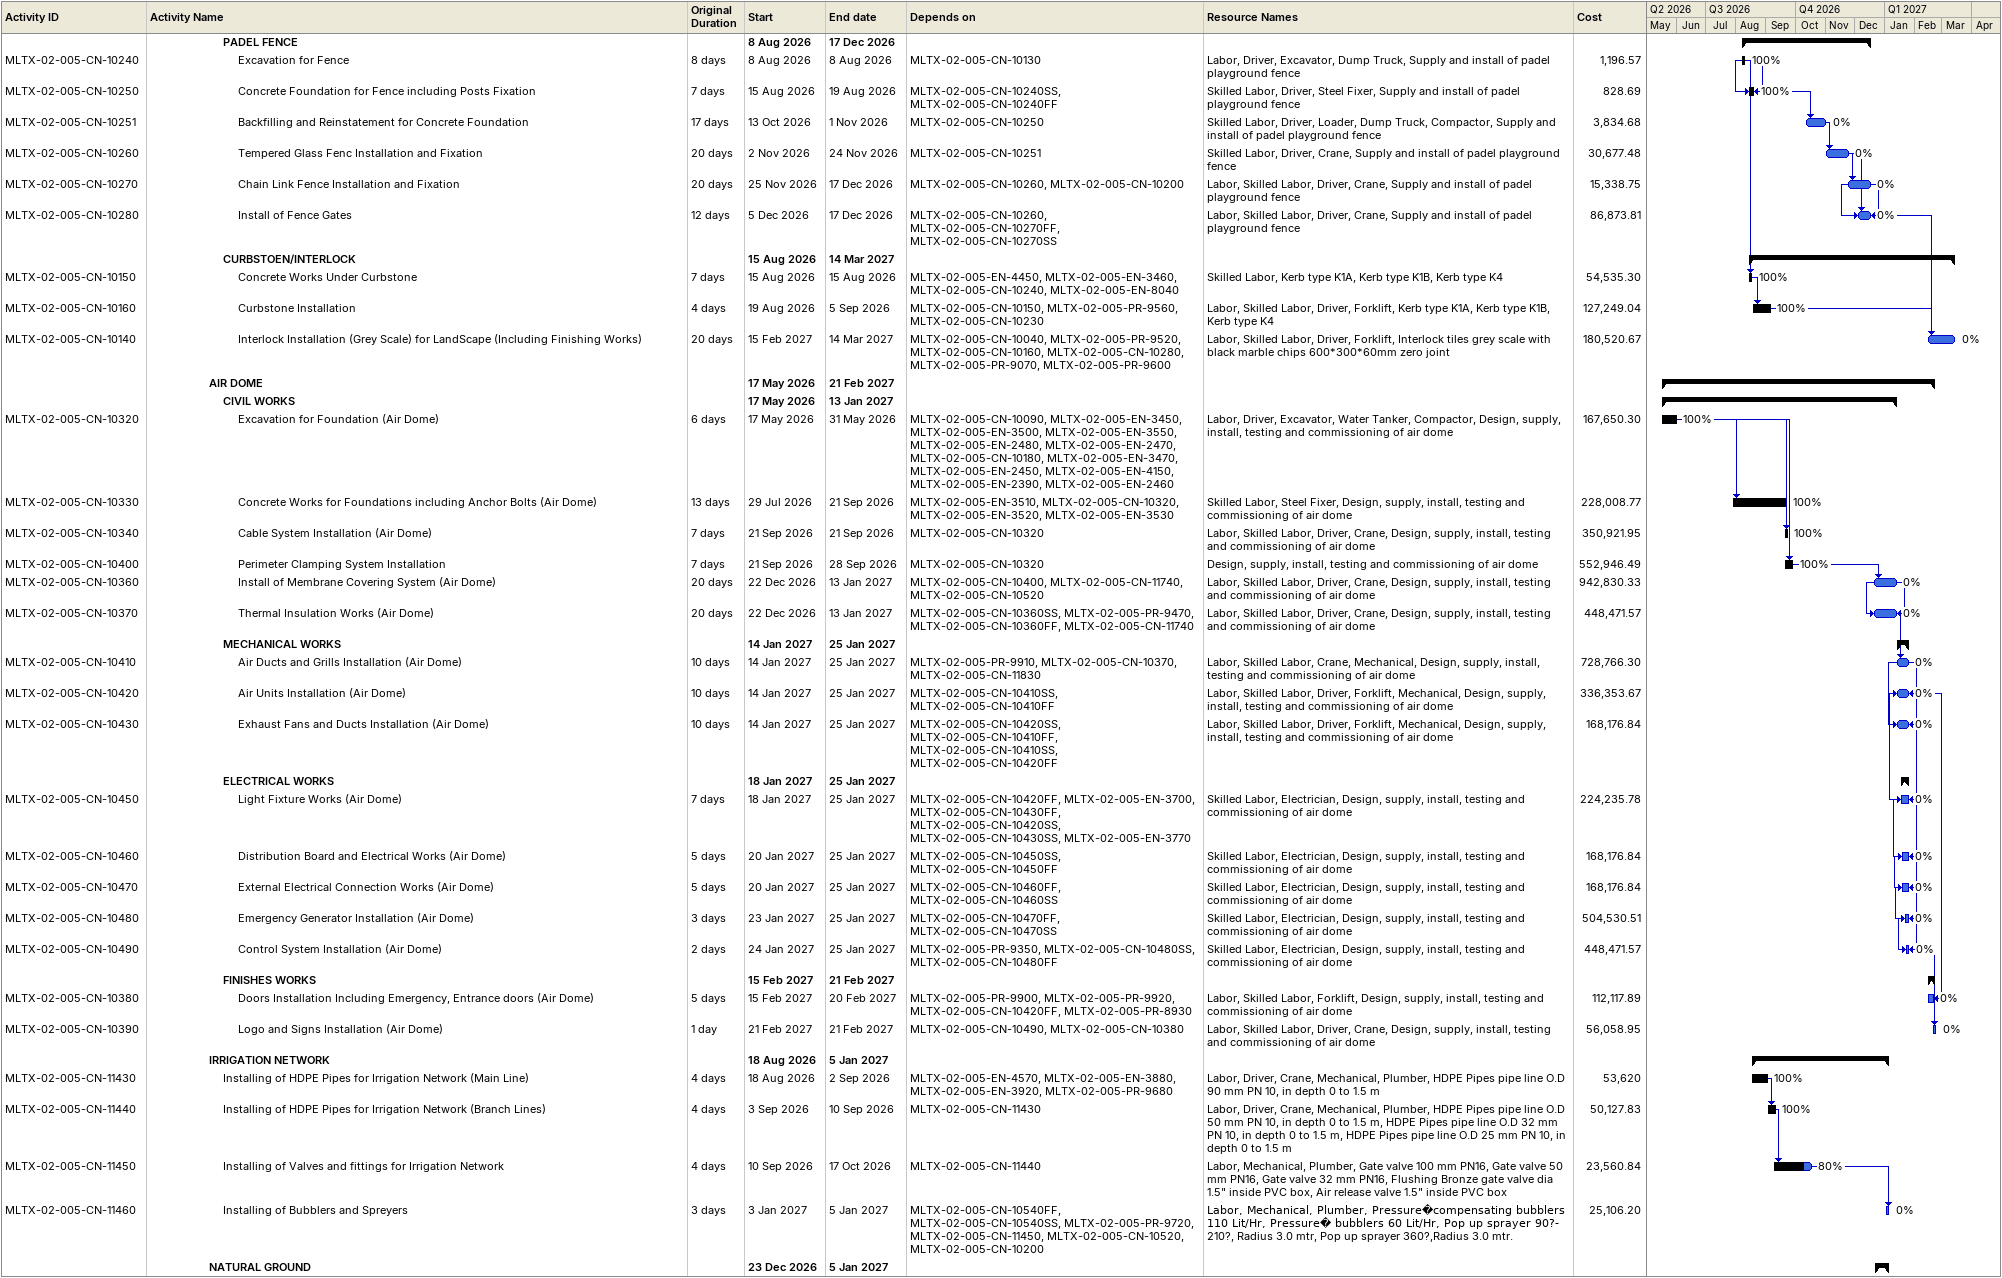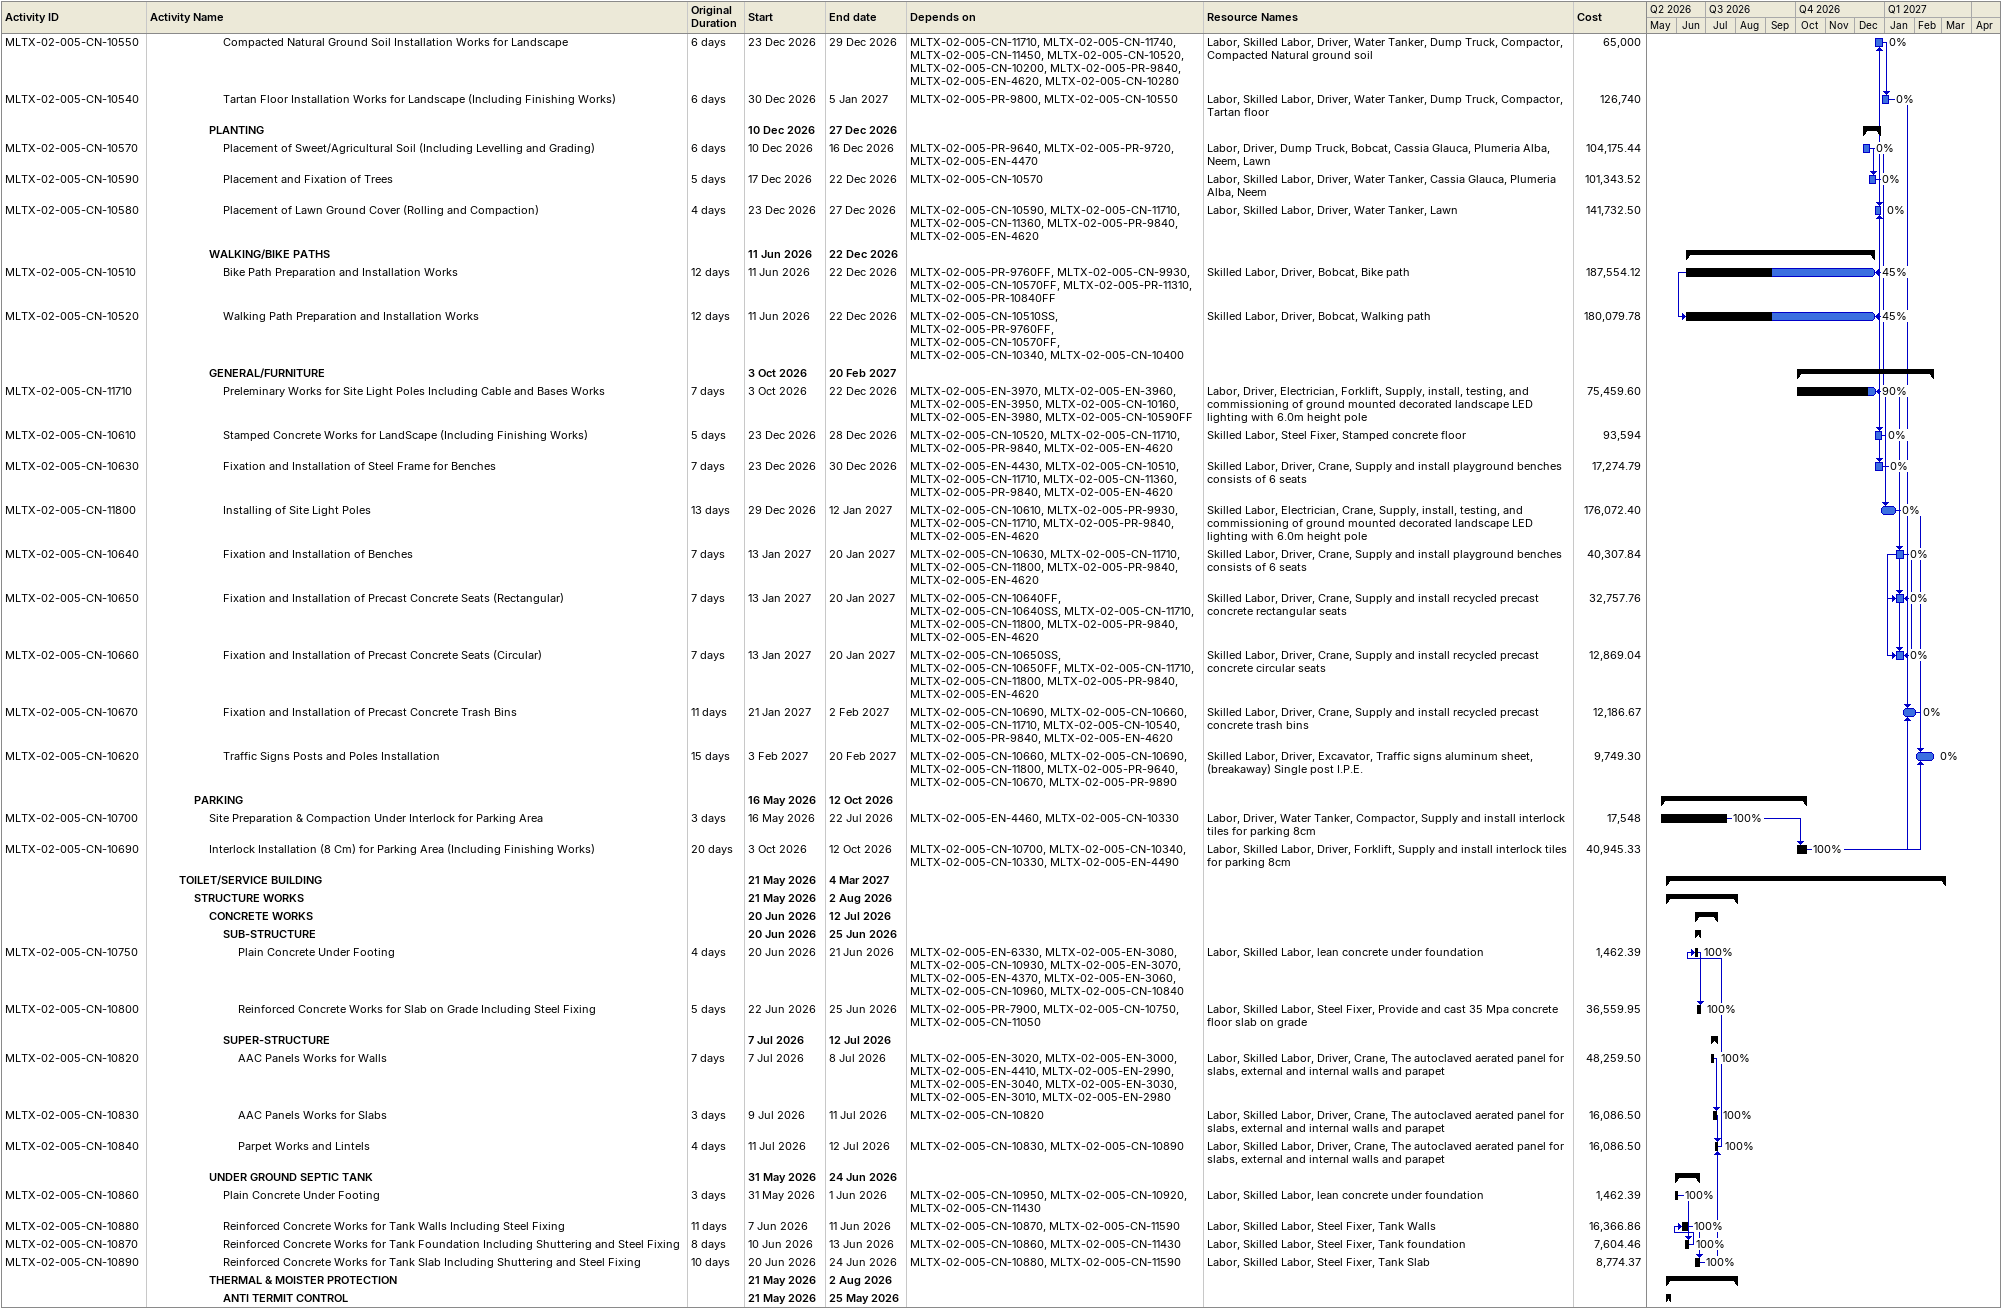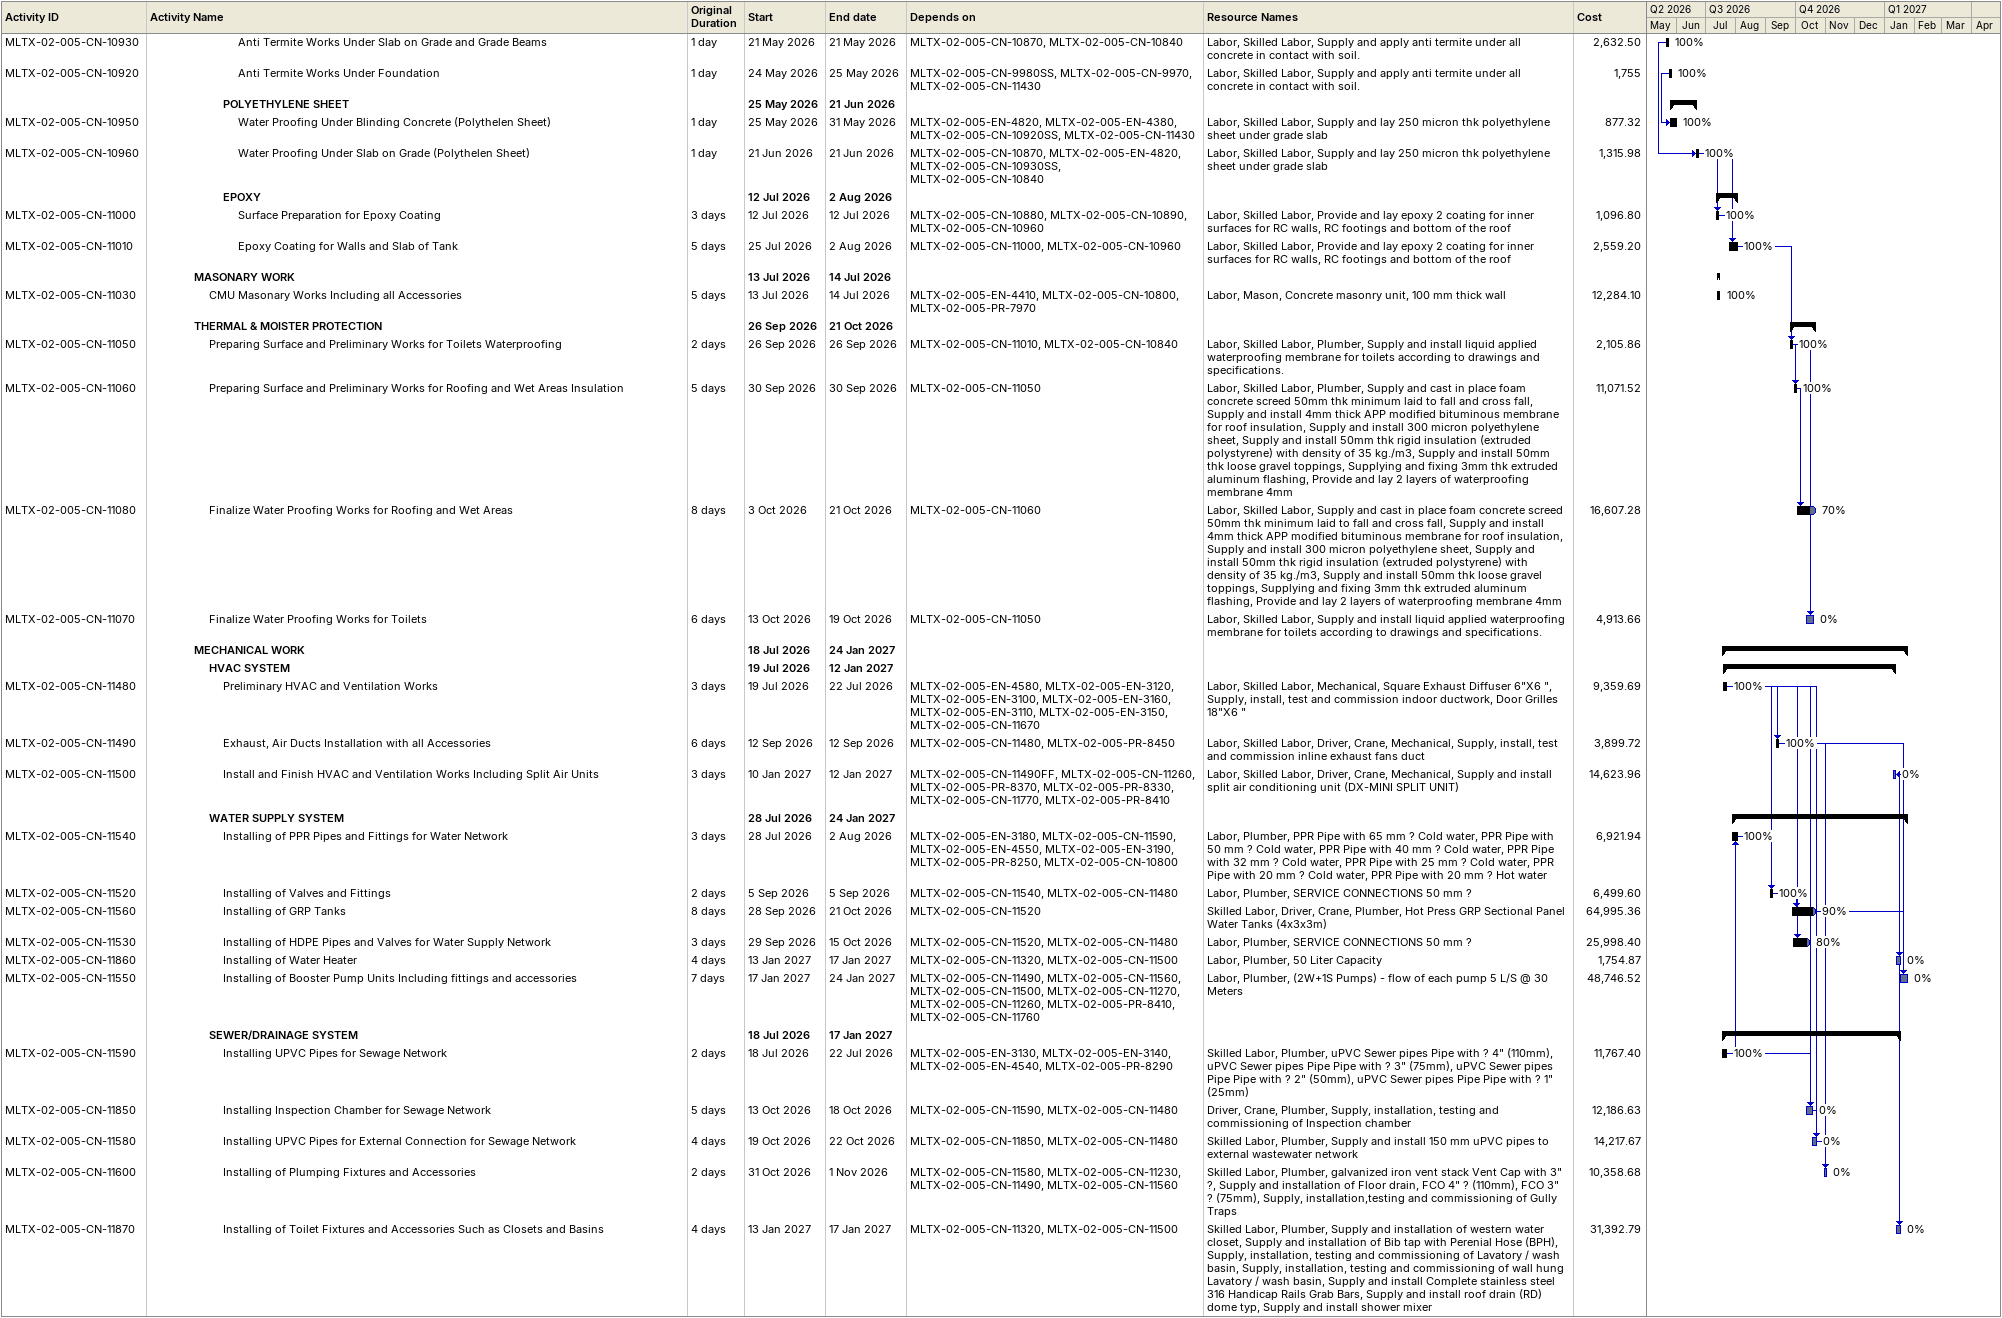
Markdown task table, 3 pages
| ID | Level | Task | Original duration | Start | Finish | Predecessors | Resources | % complete | Cost |
|---|---|---|---|---|---|---|---|---|---|
|  | 6 | **PADEL FENCE** |  | 2026-08-08 | 2026-12-17 |  |  |  |  |
| MLTX-02-005-CN-10240 | 7 | Excavation for Fence | 8d | 2026-08-08 | 2026-08-08 | MLTX-02-005-CN-10130 | Labor, Driver, Excavator, Dump Truck, Supply and install of padel playground fence | 100 | 1196.57 |
| MLTX-02-005-CN-10250 | 7 | Concrete Foundation for Fence including Posts Fixation | 7d | 2026-08-15 | 2026-08-19 | MLTX-02-005-CN-10240SS, MLTX-02-005-CN-10240FF | Skilled Labor, Driver, Steel Fixer, Supply and install of padel playground fence | 100 | 828.69 |
| MLTX-02-005-CN-10251 | 7 | Backfilling and Reinstatement for Concrete Foundation | 17d | 2026-10-13 | 2026-11-01 | MLTX-02-005-CN-10250 | Skilled Labor, Driver, Loader, Dump Truck, Compactor, Supply and install of padel playground fence | 0 | 3834.68 |
| MLTX-02-005-CN-10260 | 7 | Tempered Glass Fenc Installation and Fixation | 20d | 2026-11-02 | 2026-11-24 | MLTX-02-005-CN-10251 | Skilled Labor, Driver, Crane, Supply and install of padel playground fence | 0 | 30677.48 |
| MLTX-02-005-CN-10270 | 7 | Chain Link Fence Installation and Fixation | 20d | 2026-11-25 | 2026-12-17 | MLTX-02-005-CN-10260, MLTX-02-005-CN-10200 | Labor, Skilled Labor, Driver, Crane, Supply and install of padel playground fence | 0 | 15338.75 |
| MLTX-02-005-CN-10280 | 7 | Install of Fence Gates | 12d | 2026-12-05 | 2026-12-17 | MLTX-02-005-CN-10260, MLTX-02-005-CN-10270FF, MLTX-02-005-CN-10270SS | Labor, Skilled Labor, Driver, Crane, Supply and install of padel playground fence | 0 | 86873.81 |
|  | 6 | **CURBSTOEN/INTERLOCK** |  | 2026-08-15 | 2027-03-14 |  |  |  |  |
| MLTX-02-005-CN-10150 | 7 | Concrete Works Under Curbstone | 7d | 2026-08-15 | 2026-08-15 | MLTX-02-005-EN-4450, MLTX-02-005-EN-3460, MLTX-02-005-CN-10240, MLTX-02-005-EN-8040 | Skilled Labor, Kerb type K1A, Kerb type K1B, Kerb type K4 | 100 | 54535.30 |
| MLTX-02-005-CN-10160 | 7 | Curbstone Installation | 4d | 2026-08-19 | 2026-09-05 | MLTX-02-005-CN-10150, MLTX-02-005-PR-9560, MLTX-02-005-CN-10230 | Labor, Skilled Labor, Driver, Forklift, Kerb type K1A, Kerb type K1B, Kerb type K4 | 100 | 127249.04 |
| MLTX-02-005-CN-10140 | 7 | Interlock Installation (Grey Scale) for LandScape (Including Finishing Works) | 20d | 2027-02-15 | 2027-03-14 | MLTX-02-005-CN-10040, MLTX-02-005-PR-9520, MLTX-02-005-CN-10160, MLTX-02-005-CN-10280, MLTX-02-005-PR-9070, MLTX-02-005-PR-9600 | Labor, Skilled Labor, Driver, Forklift, Interlock tiles grey scale with black marble chips 600*300*60mm zero joint | 0 | 180520.67 |
|  | 5 | **AIR DOME** |  | 2026-05-17 | 2027-02-21 |  |  |  |  |
|  | 6 | **CIVIL WORKS** |  | 2026-05-17 | 2027-01-13 |  |  |  |  |
| MLTX-02-005-CN-10320 | 7 | Excavation for Foundation (Air Dome) | 6d | 2026-05-17 | 2026-05-31 | MLTX-02-005-CN-10090, MLTX-02-005-EN-3450, MLTX-02-005-EN-3500, MLTX-02-005-EN-3550, MLTX-02-005-EN-2480, MLTX-02-005-EN-2470, MLTX-02-005-CN-10180, MLTX-02-005-EN-3470, MLTX-02-005-EN-2450, MLTX-02-005-EN-4150, MLTX-02-005-EN-2390, MLTX-02-005-EN-2460 | Labor, Driver, Excavator, Water Tanker, Compactor, Design, supply, install, testing and commissioning of air dome | 100 | 167650.30 |
| MLTX-02-005-CN-10330 | 7 | Concrete Works for Foundations including Anchor Bolts (Air Dome) | 13d | 2026-07-29 | 2026-09-21 | MLTX-02-005-EN-3510, MLTX-02-005-CN-10320, MLTX-02-005-EN-3520, MLTX-02-005-EN-3530 | Skilled Labor, Steel Fixer, Design, supply, install, testing and commissioning of air dome | 100 | 228008.77 |
| MLTX-02-005-CN-10340 | 7 | Cable System Installation (Air Dome) | 7d | 2026-09-21 | 2026-09-21 | MLTX-02-005-CN-10320 | Labor, Skilled Labor, Driver, Crane, Design, supply, install, testing and commissioning of air dome | 100 | 350921.95 |
| MLTX-02-005-CN-10400 | 7 | Perimeter Clamping System Installation | 7d | 2026-09-21 | 2026-09-28 | MLTX-02-005-CN-10320 | Design, supply, install, testing and commissioning of air dome | 100 | 552946.49 |
| MLTX-02-005-CN-10360 | 7 | Install of Membrane Covering System (Air Dome) | 20d | 2026-12-22 | 2027-01-13 | MLTX-02-005-CN-10400, MLTX-02-005-CN-11740, MLTX-02-005-CN-10520 | Labor, Skilled Labor, Driver, Crane, Design, supply, install, testing and commissioning of air dome | 0 | 942830.33 |
| MLTX-02-005-CN-10370 | 7 | Thermal Insulation Works (Air Dome) | 20d | 2026-12-22 | 2027-01-13 | MLTX-02-005-CN-10360SS, MLTX-02-005-PR-9470, MLTX-02-005-CN-10360FF, MLTX-02-005-CN-11740 | Labor, Skilled Labor, Driver, Crane, Design, supply, install, testing and commissioning of air dome | 0 | 448471.57 |
|  | 6 | **MECHANICAL WORKS** |  | 2027-01-14 | 2027-01-25 |  |  |  |  |
| MLTX-02-005-CN-10410 | 7 | Air Ducts and Grills Installation (Air Dome) | 10d | 2027-01-14 | 2027-01-25 | MLTX-02-005-PR-9910, MLTX-02-005-CN-10370, MLTX-02-005-CN-11830 | Labor, Skilled Labor, Crane, Mechanical, Design, supply, install, testing and commissioning of air dome | 0 | 728766.30 |
| MLTX-02-005-CN-10420 | 7 | Air Units Installation (Air Dome) | 10d | 2027-01-14 | 2027-01-25 | MLTX-02-005-CN-10410SS, MLTX-02-005-CN-10410FF | Labor, Skilled Labor, Driver, Forklift, Mechanical, Design, supply, install, testing and commissioning of air dome | 0 | 336353.67 |
| MLTX-02-005-CN-10430 | 7 | Exhaust Fans and Ducts Installation (Air Dome) | 10d | 2027-01-14 | 2027-01-25 | MLTX-02-005-CN-10420SS, MLTX-02-005-CN-10410FF, MLTX-02-005-CN-10410SS, MLTX-02-005-CN-10420FF | Labor, Skilled Labor, Driver, Forklift, Mechanical, Design, supply, install, testing and commissioning of air dome | 0 | 168176.84 |
|  | 6 | **ELECTRICAL WORKS** |  | 2027-01-18 | 2027-01-25 |  |  |  |  |
| MLTX-02-005-CN-10450 | 7 | Light Fixture Works (Air Dome) | 7d | 2027-01-18 | 2027-01-25 | MLTX-02-005-CN-10420FF, MLTX-02-005-EN-3700, MLTX-02-005-CN-10430FF, MLTX-02-005-CN-10420SS, MLTX-02-005-CN-10430SS, MLTX-02-005-EN-3770 | Skilled Labor, Electrician, Design, supply, install, testing and commissioning of air dome | 0 | 224235.78 |
| MLTX-02-005-CN-10460 | 7 | Distribution Board and Electrical Works (Air Dome) | 5d | 2027-01-20 | 2027-01-25 | MLTX-02-005-CN-10450SS, MLTX-02-005-CN-10450FF | Skilled Labor, Electrician, Design, supply, install, testing and commissioning of air dome | 0 | 168176.84 |
| MLTX-02-005-CN-10470 | 7 | External Electrical Connection Works (Air Dome) | 5d | 2027-01-20 | 2027-01-25 | MLTX-02-005-CN-10460FF, MLTX-02-005-CN-10460SS | Skilled Labor, Electrician, Design, supply, install, testing and commissioning of air dome | 0 | 168176.84 |
| MLTX-02-005-CN-10480 | 7 | Emergency Generator Installation (Air Dome) | 3d | 2027-01-23 | 2027-01-25 | MLTX-02-005-CN-10470FF, MLTX-02-005-CN-10470SS | Skilled Labor, Electrician, Design, supply, install, testing and commissioning of air dome | 0 | 504530.51 |
| MLTX-02-005-CN-10490 | 7 | Control System Installation (Air Dome) | 2d | 2027-01-24 | 2027-01-25 | MLTX-02-005-PR-9350, MLTX-02-005-CN-10480SS, MLTX-02-005-CN-10480FF | Skilled Labor, Electrician, Design, supply, install, testing and commissioning of air dome | 0 | 448471.57 |
|  | 6 | **FINISHES WORKS** |  | 2027-02-15 | 2027-02-21 |  |  |  |  |
| MLTX-02-005-CN-10380 | 7 | Doors Installation Including Emergency, Entrance doors (Air Dome) | 5d | 2027-02-15 | 2027-02-20 | MLTX-02-005-PR-9900, MLTX-02-005-PR-9920, MLTX-02-005-CN-10420FF, MLTX-02-005-PR-8930 | Labor, Skilled Labor, Forklift, Design, supply, install, testing and commissioning of air dome | 0 | 112117.89 |
| MLTX-02-005-CN-10390 | 7 | Logo and Signs Installation (Air Dome) | 1d | 2027-02-21 | 2027-02-21 | MLTX-02-005-CN-10490, MLTX-02-005-CN-10380 | Labor, Skilled Labor, Driver, Crane, Design, supply, install, testing and commissioning of air dome | 0 | 56058.95 |
|  | 5 | **IRRIGATION NETWORK** |  | 2026-08-18 | 2027-01-05 |  |  |  |  |
| MLTX-02-005-CN-11430 | 6 | Installing of HDPE Pipes for Irrigation Network (Main Line) | 4d | 2026-08-18 | 2026-09-02 | MLTX-02-005-EN-4570, MLTX-02-005-EN-3880, MLTX-02-005-EN-3920, MLTX-02-005-PR-9680 | Labor, Driver, Crane, Mechanical, Plumber, HDPE Pipes pipe line O.D 90 mm PN 10, in depth 0 to 1.5 m | 100 | 53620 |
| MLTX-02-005-CN-11440 | 6 | Installing of HDPE Pipes for Irrigation Network (Branch Lines) | 4d | 2026-09-03 | 2026-09-10 | MLTX-02-005-CN-11430 | Labor, Driver, Crane, Mechanical, Plumber, HDPE Pipes pipe line O.D 50 mm PN 10, in depth 0 to 1.5 m, HDPE Pipes pipe line O.D 32 mm PN 10, in depth 0 to 1.5 m, HDPE Pipes pipe line O.D 25 mm PN 10, in depth 0 to 1.5 m | 100 | 50127.83 |
| MLTX-02-005-CN-11450 | 6 | Installing of Valves and fittings for Irrigation Network | 4d | 2026-09-10 | 2026-10-17 | MLTX-02-005-CN-11440 | Labor, Mechanical, Plumber, Gate valve 100 mm PN16, Gate valve 50 mm PN16, Gate valve 32 mm PN16, Flushing Bronze gate valve dia 1.5" inside PVC box, Air release valve 1.5" inside PVC box | 80 | 23560.84 |
| MLTX-02-005-CN-11460 | 6 | Installing of Bubblers and Spreyers | 3d | 2027-01-03 | 2027-01-05 | MLTX-02-005-CN-10540FF, MLTX-02-005-CN-10540SS, MLTX-02-005-PR-9720, MLTX-02-005-CN-11450, MLTX-02-005-CN-10520, MLTX-02-005-CN-10200 | Labor, Mechanical, Plumber, Pressure�compensating bubblers 110 Lit/Hr, Pressure� bubblers 60 Lit/Hr, Pop up sprayer 90?- 210?, Radius 3.0 mtr, Pop up sprayer 360?,Radius 3.0 mtr. | 0 | 25106.20 |
|  | 5 | **NATURAL GROUND** |  | 2026-12-23 | 2027-01-05 |  |  |  |  |
| MLTX-02-005-CN-10550 | 6 | Compacted Natural Ground Soil Installation Works for Landscape | 6d | 2026-12-23 | 2026-12-29 | MLTX-02-005-CN-11710, MLTX-02-005-CN-11740, MLTX-02-005-CN-11450, MLTX-02-005-CN-10520, MLTX-02-005-CN-10200, MLTX-02-005-PR-9840, MLTX-02-005-EN-4620, MLTX-02-005-CN-10280 | Labor, Skilled Labor, Driver, Water Tanker, Dump Truck, Compactor, Compacted Natural ground soil | 0 | 65000 |
| MLTX-02-005-CN-10540 | 6 | Tartan Floor Installation Works for Landscape (Including Finishing Works) | 6d | 2026-12-30 | 2027-01-05 | MLTX-02-005-PR-9800, MLTX-02-005-CN-10550 | Labor, Skilled Labor, Driver, Water Tanker, Dump Truck, Compactor, Tartan floor | 0 | 126740 |
|  | 5 | **PLANTING** |  | 2026-12-10 | 2026-12-27 |  |  |  |  |
| MLTX-02-005-CN-10570 | 6 | Placement of Sweet/Agricultural Soil (Including Levelling and Grading) | 6d | 2026-12-10 | 2026-12-16 | MLTX-02-005-PR-9640, MLTX-02-005-PR-9720, MLTX-02-005-EN-4470 | Labor, Driver, Dump Truck, Bobcat, Cassia Glauca, Plumeria Alba, Neem, Lawn | 0 | 104175.44 |
| MLTX-02-005-CN-10590 | 6 | Placement and Fixation of Trees | 5d | 2026-12-17 | 2026-12-22 | MLTX-02-005-CN-10570 | Labor, Skilled Labor, Driver, Water Tanker, Cassia Glauca, Plumeria Alba, Neem | 0 | 101343.52 |
| MLTX-02-005-CN-10580 | 6 | Placement of Lawn Ground Cover (Rolling and Compaction) | 4d | 2026-12-23 | 2026-12-27 | MLTX-02-005-CN-10590, MLTX-02-005-CN-11710, MLTX-02-005-CN-11360, MLTX-02-005-PR-9840, MLTX-02-005-EN-4620 | Labor, Skilled Labor, Driver, Water Tanker, Lawn | 0 | 141732.50 |
|  | 5 | **WALKING/BIKE PATHS** |  | 2026-06-11 | 2026-12-22 |  |  |  |  |
| MLTX-02-005-CN-10510 | 6 | Bike Path Preparation and Installation Works | 12d | 2026-06-11 | 2026-12-22 | MLTX-02-005-PR-9760FF, MLTX-02-005-CN-9930, MLTX-02-005-CN-10570FF, MLTX-02-005-PR-11310, MLTX-02-005-PR-10840FF | Skilled Labor, Driver, Bobcat, Bike path | 45 | 187554.12 |
| MLTX-02-005-CN-10520 | 6 | Walking Path Preparation and Installation Works | 12d | 2026-06-11 | 2026-12-22 | MLTX-02-005-CN-10510SS, MLTX-02-005-PR-9760FF, MLTX-02-005-CN-10570FF, MLTX-02-005-CN-10340, MLTX-02-005-CN-10400 | Skilled Labor, Driver, Bobcat, Walking path | 45 | 180079.78 |
|  | 5 | **GENERAL/FURNITURE** |  | 2026-10-03 | 2027-02-20 |  |  |  |  |
| MLTX-02-005-CN-11710 | 6 | Preleminary Works for Site Light Poles Including Cable and Bases Works | 7d | 2026-10-03 | 2026-12-22 | MLTX-02-005-EN-3970, MLTX-02-005-EN-3960, MLTX-02-005-EN-3950, MLTX-02-005-CN-10160, MLTX-02-005-EN-3980, MLTX-02-005-CN-10590FF | Labor, Driver, Electrician, Forklift, Supply, install, testing, and commissioning of ground mounted decorated landscape LED lighting with 6.0m height pole | 90 | 75459.60 |
| MLTX-02-005-CN-10610 | 6 | Stamped Concrete Works for LandScape (Including Finishing Works) | 5d | 2026-12-23 | 2026-12-28 | MLTX-02-005-CN-10520, MLTX-02-005-CN-11710, MLTX-02-005-PR-9840, MLTX-02-005-EN-4620 | Skilled Labor, Steel Fixer, Stamped concrete floor | 0 | 93594 |
| MLTX-02-005-CN-10630 | 6 | Fixation and Installation of Steel Frame for Benches | 7d | 2026-12-23 | 2026-12-30 | MLTX-02-005-EN-4430, MLTX-02-005-CN-10510, MLTX-02-005-CN-11710, MLTX-02-005-CN-11360, MLTX-02-005-PR-9840, MLTX-02-005-EN-4620 | Skilled Labor, Driver, Crane, Supply and install playground benches consists of 6 seats | 0 | 17274.79 |
| MLTX-02-005-CN-11800 | 6 | Installing of Site Light Poles | 13d | 2026-12-29 | 2027-01-12 | MLTX-02-005-CN-10610, MLTX-02-005-PR-9930, MLTX-02-005-CN-11710, MLTX-02-005-PR-9840, MLTX-02-005-EN-4620 | Skilled Labor, Electrician, Crane, Supply, install, testing, and commissioning of ground mounted decorated landscape LED lighting with 6.0m height pole | 0 | 176072.40 |
| MLTX-02-005-CN-10640 | 6 | Fixation and Installation of Benches | 7d | 2027-01-13 | 2027-01-20 | MLTX-02-005-CN-10630, MLTX-02-005-CN-11710, MLTX-02-005-CN-11800, MLTX-02-005-PR-9840, MLTX-02-005-EN-4620 | Skilled Labor, Driver, Crane, Supply and install playground benches consists of 6 seats | 0 | 40307.84 |
| MLTX-02-005-CN-10650 | 6 | Fixation and Installation of Precast Concrete Seats (Rectangular) | 7d | 2027-01-13 | 2027-01-20 | MLTX-02-005-CN-10640FF, MLTX-02-005-CN-10640SS, MLTX-02-005-CN-11710, MLTX-02-005-CN-11800, MLTX-02-005-PR-9840, MLTX-02-005-EN-4620 | Skilled Labor, Driver, Crane, Supply and install recycled precast concrete rectangular seats | 0 | 32757.76 |
| MLTX-02-005-CN-10660 | 6 | Fixation and Installation of Precast Concrete Seats (Circular) | 7d | 2027-01-13 | 2027-01-20 | MLTX-02-005-CN-10650SS, MLTX-02-005-CN-10650FF, MLTX-02-005-CN-11710, MLTX-02-005-CN-11800, MLTX-02-005-PR-9840, MLTX-02-005-EN-4620 | Skilled Labor, Driver, Crane, Supply and install recycled precast concrete circular seats | 0 | 12869.04 |
| MLTX-02-005-CN-10670 | 6 | Fixation and Installation of Precast Concrete Trash Bins | 11d | 2027-01-21 | 2027-02-02 | MLTX-02-005-CN-10690, MLTX-02-005-CN-10660, MLTX-02-005-CN-11710, MLTX-02-005-CN-10540, MLTX-02-005-PR-9840, MLTX-02-005-EN-4620 | Skilled Labor, Driver, Crane, Supply and install recycled precast concrete trash bins | 0 | 12186.67 |
| MLTX-02-005-CN-10620 | 6 | Traffic Signs Posts and Poles Installation | 15d | 2027-02-03 | 2027-02-20 | MLTX-02-005-CN-10660, MLTX-02-005-CN-10690, MLTX-02-005-CN-11800, MLTX-02-005-PR-9640, MLTX-02-005-CN-10670, MLTX-02-005-PR-9890 | Skilled Labor, Driver, Excavator, Traffic signs aluminum sheet, (breakaway) Single post I.P.E. | 0 | 9749.30 |
|  | 4 | **PARKING** |  | 2026-05-16 | 2026-10-12 |  |  |  |  |
| MLTX-02-005-CN-10700 | 5 | Site Preparation & Compaction Under Interlock for Parking Area | 3d | 2026-05-16 | 2026-07-22 | MLTX-02-005-EN-4460, MLTX-02-005-CN-10330 | Labor, Driver, Water Tanker, Compactor, Supply and install interlock tiles for parking 8cm | 100 | 17548 |
| MLTX-02-005-CN-10690 | 5 | Interlock Installation (8 Cm) for Parking Area (Including Finishing Works) | 20d | 2026-10-03 | 2026-10-12 | MLTX-02-005-CN-10700, MLTX-02-005-CN-10340, MLTX-02-005-CN-10330, MLTX-02-005-EN-4490 | Labor, Skilled Labor, Driver, Forklift, Supply and install interlock tiles for parking 8cm | 100 | 40945.33 |
|  | 3 | **TOILET/SERVICE BUILDING** |  | 2026-05-21 | 2027-03-04 |  |  |  |  |
|  | 4 | **STRUCTURE WORKS** |  | 2026-05-21 | 2026-08-02 |  |  |  |  |
|  | 5 | **CONCRETE WORKS** |  | 2026-06-20 | 2026-07-12 |  |  |  |  |
|  | 6 | **SUB-STRUCTURE** |  | 2026-06-20 | 2026-06-25 |  |  |  |  |
| MLTX-02-005-CN-10750 | 7 | Plain Concrete Under Footing | 4d | 2026-06-20 | 2026-06-21 | MLTX-02-005-EN-6330, MLTX-02-005-EN-3080, MLTX-02-005-CN-10930, MLTX-02-005-EN-3070, MLTX-02-005-EN-4370, MLTX-02-005-EN-3060, MLTX-02-005-CN-10960, MLTX-02-005-CN-10840 | Labor, Skilled Labor, lean concrete under foundation | 100 | 1462.39 |
| MLTX-02-005-CN-10800 | 7 | Reinforced Concrete Works for Slab on Grade Including Steel Fixing | 5d | 2026-06-22 | 2026-06-25 | MLTX-02-005-PR-7900, MLTX-02-005-CN-10750, MLTX-02-005-CN-11050 | Labor, Skilled Labor, Steel Fixer, Provide and cast 35 Mpa concrete floor slab on grade | 100 | 36559.95 |
|  | 6 | **SUPER-STRUCTURE** |  | 2026-07-07 | 2026-07-12 |  |  |  |  |
| MLTX-02-005-CN-10820 | 7 | AAC Panels Works for Walls | 7d | 2026-07-07 | 2026-07-08 | MLTX-02-005-EN-3020, MLTX-02-005-EN-3000, MLTX-02-005-EN-4410, MLTX-02-005-EN-2990, MLTX-02-005-EN-3040, MLTX-02-005-EN-3030, MLTX-02-005-EN-3010, MLTX-02-005-EN-2980 | Labor, Skilled Labor, Driver, Crane, The autoclaved aerated panel for slabs, external and internal walls and parapet | 100 | 48259.50 |
| MLTX-02-005-CN-10830 | 7 | AAC Panels Works for Slabs | 3d | 2026-07-09 | 2026-07-11 | MLTX-02-005-CN-10820 | Labor, Skilled Labor, Driver, Crane, The autoclaved aerated panel for slabs, external and internal walls and parapet | 100 | 16086.50 |
| MLTX-02-005-CN-10840 | 7 | Parpet Works and Lintels | 4d | 2026-07-11 | 2026-07-12 | MLTX-02-005-CN-10830, MLTX-02-005-CN-10890 | Labor, Skilled Labor, Driver, Crane, The autoclaved aerated panel for slabs, external and internal walls and parapet | 100 | 16086.50 |
|  | 5 | **UNDER GROUND SEPTIC TANK** |  | 2026-05-31 | 2026-06-24 |  |  |  |  |
| MLTX-02-005-CN-10860 | 6 | Plain Concrete Under Footing | 3d | 2026-05-31 | 2026-06-01 | MLTX-02-005-CN-10950, MLTX-02-005-CN-10920, MLTX-02-005-CN-11430 | Labor, Skilled Labor, lean concrete under foundation | 100 | 1462.39 |
| MLTX-02-005-CN-10880 | 6 | Reinforced Concrete Works for Tank Walls Including Steel Fixing | 11d | 2026-06-07 | 2026-06-11 | MLTX-02-005-CN-10870, MLTX-02-005-CN-11590 | Labor, Skilled Labor, Steel Fixer, Tank Walls | 100 | 16366.86 |
| MLTX-02-005-CN-10870 | 6 | Reinforced Concrete Works for Tank Foundation Including Shuttering and Steel Fixing | 8d | 2026-06-10 | 2026-06-13 | MLTX-02-005-CN-10860, MLTX-02-005-CN-11430 | Labor, Skilled Labor, Steel Fixer, Tank foundation | 100 | 7604.46 |
| MLTX-02-005-CN-10890 | 6 | Reinforced Concrete Works for Tank Slab Including Shuttering and Steel Fixing | 10d | 2026-06-20 | 2026-06-24 | MLTX-02-005-CN-10880, MLTX-02-005-CN-11590 | Labor, Skilled Labor, Steel Fixer, Tank Slab | 100 | 8774.37 |
|  | 5 | **THERMAL & MOISTER PROTECTION** |  | 2026-05-21 | 2026-08-02 |  |  |  |  |
|  | 6 | **ANTI TERMIT CONTROL** |  | 2026-05-21 | 2026-05-25 |  |  |  |  |
| MLTX-02-005-CN-10930 | 7 | Anti Termite Works Under Slab on Grade and Grade Beams | 1d | 2026-05-21 | 2026-05-21 | MLTX-02-005-CN-10870, MLTX-02-005-CN-10840 | Labor, Skilled Labor, Supply and apply anti termite under all concrete in contact with soil. | 100 | 2632.50 |
| MLTX-02-005-CN-10920 | 7 | Anti Termite Works Under Foundation | 1d | 2026-05-24 | 2026-05-25 | MLTX-02-005-CN-9980SS, MLTX-02-005-CN-9970, MLTX-02-005-CN-11430 | Labor, Skilled Labor, Supply and apply anti termite under all concrete in contact with soil. | 100 | 1755 |
|  | 6 | **POLYETHYLENE SHEET** |  | 2026-05-25 | 2026-06-21 |  |  |  |  |
| MLTX-02-005-CN-10950 | 7 | Water Proofing Under Blinding Concrete (Polythelen Sheet) | 1d | 2026-05-25 | 2026-05-31 | MLTX-02-005-EN-4820, MLTX-02-005-EN-4380, MLTX-02-005-CN-10920SS, MLTX-02-005-CN-11430 | Labor, Skilled Labor, Supply and lay 250 micron thk polyethylene sheet under grade slab | 100 | 877.32 |
| MLTX-02-005-CN-10960 | 7 | Water Proofing Under Slab on Grade (Polythelen Sheet) | 1d | 2026-06-21 | 2026-06-21 | MLTX-02-005-CN-10870, MLTX-02-005-EN-4820, MLTX-02-005-CN-10930SS, MLTX-02-005-CN-10840 | Labor, Skilled Labor, Supply and lay 250 micron thk polyethylene sheet under grade slab | 100 | 1315.98 |
|  | 6 | **EPOXY** |  | 2026-07-12 | 2026-08-02 |  |  |  |  |
| MLTX-02-005-CN-11000 | 7 | Surface Preparation for Epoxy Coating | 3d | 2026-07-12 | 2026-07-12 | MLTX-02-005-CN-10880, MLTX-02-005-CN-10890, MLTX-02-005-CN-10960 | Labor, Skilled Labor, Provide and lay epoxy 2 coating for inner surfaces for RC walls, RC footings and bottom of the roof | 100 | 1096.80 |
| MLTX-02-005-CN-11010 | 7 | Epoxy Coating for Walls and Slab of Tank | 5d | 2026-07-25 | 2026-08-02 | MLTX-02-005-CN-11000, MLTX-02-005-CN-10960 | Labor, Skilled Labor, Provide and lay epoxy 2 coating for inner surfaces for RC walls, RC footings and bottom of the roof | 100 | 2559.20 |
|  | 4 | **MASONARY WORK** |  | 2026-07-13 | 2026-07-14 |  |  |  |  |
| MLTX-02-005-CN-11030 | 5 | CMU Masonary Works Including all Accessories | 5d | 2026-07-13 | 2026-07-14 | MLTX-02-005-EN-4410, MLTX-02-005-CN-10800, MLTX-02-005-PR-7970 | Labor, Mason, Concrete masonry unit, 100 mm thick wall | 100 | 12284.10 |
|  | 4 | **THERMAL & MOISTER PROTECTION** |  | 2026-09-26 | 2026-10-21 |  |  |  |  |
| MLTX-02-005-CN-11050 | 5 | Preparing Surface and Preliminary Works for Toilets Waterproofing | 2d | 2026-09-26 | 2026-09-26 | MLTX-02-005-CN-11010, MLTX-02-005-CN-10840 | Labor, Skilled Labor, Plumber, Supply and install liquid applied waterproofing membrane for toilets according to drawings and specifications. | 100 | 2105.86 |
| MLTX-02-005-CN-11060 | 5 | Preparing Surface and Preliminary Works for Roofing and Wet Areas Insulation | 5d | 2026-09-30 | 2026-09-30 | MLTX-02-005-CN-11050 | Labor, Skilled Labor, Plumber, Supply and cast in place foam concrete screed 50mm thk minimum laid to fall and cross fall, Supply and install 4mm thick APP modified bituminous membrane for roof insulation, Supply and install 300 micron polyethylene sheet, Supply and install 50mm thk rigid insulation (extruded polystyrene) with density of 35 kg./m3, Supply and install 50mm thk loose gravel toppings, Supplying and fixing 3mm thk extruded aluminum flashing, Provide and lay 2 layers of waterproofing membrane 4mm | 100 | 11071.52 |
| MLTX-02-005-CN-11080 | 5 | Finalize Water Proofing Works for Roofing and Wet Areas | 8d | 2026-10-03 | 2026-10-21 | MLTX-02-005-CN-11060 | Labor, Skilled Labor, Supply and cast in place foam concrete screed 50mm thk minimum laid to fall and cross fall, Supply and install 4mm thick APP modified bituminous membrane for roof insulation, Supply and install 300 micron polyethylene sheet, Supply and install 50mm thk rigid insulation (extruded polystyrene) with density of 35 kg./m3, Supply and install 50mm thk loose gravel toppings, Supplying and fixing 3mm thk extruded aluminum flashing, Provide and lay 2 layers of waterproofing membrane 4mm | 70 | 16607.28 |
| MLTX-02-005-CN-11070 | 5 | Finalize Water Proofing Works for Toilets | 6d | 2026-10-13 | 2026-10-19 | MLTX-02-005-CN-11050 | Labor, Skilled Labor, Supply and install liquid applied waterproofing membrane for toilets according to drawings and specifications. | 0 | 4913.66 |
|  | 4 | **MECHANICAL WORK** |  | 2026-07-18 | 2027-01-24 |  |  |  |  |
|  | 5 | **HVAC SYSTEM** |  | 2026-07-19 | 2027-01-12 |  |  |  |  |
| MLTX-02-005-CN-11480 | 6 | Preliminary HVAC and Ventilation Works | 3d | 2026-07-19 | 2026-07-22 | MLTX-02-005-EN-4580, MLTX-02-005-EN-3120, MLTX-02-005-EN-3100, MLTX-02-005-EN-3160, MLTX-02-005-EN-3110, MLTX-02-005-EN-3150, MLTX-02-005-CN-11670 | Labor, Skilled Labor, Mechanical, Square Exhaust Diffuser 6"X6 ", Supply, install, test and commission indoor ductwork, Door Grilles 18"X6 " | 100 | 9359.69 |
| MLTX-02-005-CN-11490 | 6 | Exhaust, Air Ducts Installation with all Accessories | 6d | 2026-09-12 | 2026-09-12 | MLTX-02-005-CN-11480, MLTX-02-005-PR-8450 | Labor, Skilled Labor, Driver, Crane, Mechanical, Supply, install, test and commission inline exhaust fans duct | 100 | 3899.72 |
| MLTX-02-005-CN-11500 | 6 | Install and Finish HVAC and Ventilation Works Including Split Air Units | 3d | 2027-01-10 | 2027-01-12 | MLTX-02-005-CN-11490FF, MLTX-02-005-CN-11260, MLTX-02-005-PR-8370, MLTX-02-005-PR-8330, MLTX-02-005-CN-11770, MLTX-02-005-PR-8410 | Labor, Skilled Labor, Driver, Crane, Mechanical, Supply and install split air conditioning unit (DX-MINI SPLIT UNIT) | 0 | 14623.96 |
|  | 5 | **WATER SUPPLY SYSTEM** |  | 2026-07-28 | 2027-01-24 |  |  |  |  |
| MLTX-02-005-CN-11540 | 6 | Installing of PPR Pipes and Fittings for Water Network | 3d | 2026-07-28 | 2026-08-02 | MLTX-02-005-EN-3180, MLTX-02-005-CN-11590, MLTX-02-005-EN-4550, MLTX-02-005-EN-3190, MLTX-02-005-PR-8250, MLTX-02-005-CN-10800 | Labor, Plumber, PPR Pipe with 65 mm ? Cold water, PPR Pipe with 50 mm ? Cold water, PPR Pipe with 40 mm ? Cold water, PPR Pipe with 32 mm ? Cold water, PPR Pipe with 25 mm ? Cold water, PPR Pipe with 20 mm ? Cold water, PPR Pipe with 20 mm ? Hot water | 100 | 6921.94 |
| MLTX-02-005-CN-11520 | 6 | Installing of Valves and Fittings | 2d | 2026-09-05 | 2026-09-05 | MLTX-02-005-CN-11540, MLTX-02-005-CN-11480 | Labor, Plumber, SERVICE CONNECTIONS 50 mm ? | 100 | 6499.60 |
| MLTX-02-005-CN-11560 | 6 | Installing of GRP Tanks | 8d | 2026-09-28 | 2026-10-21 | MLTX-02-005-CN-11520 | Skilled Labor, Driver, Crane, Plumber, Hot Press GRP Sectional Panel Water Tanks (4x3x3m) | 90 | 64995.36 |
| MLTX-02-005-CN-11530 | 6 | Installing of HDPE Pipes and Valves for Water Supply Network | 3d | 2026-09-29 | 2026-10-15 | MLTX-02-005-CN-11520, MLTX-02-005-CN-11480 | Labor, Plumber, SERVICE CONNECTIONS 50 mm ? | 80 | 25998.40 |
| MLTX-02-005-CN-11860 | 6 | Installing of Water Heater | 4d | 2027-01-13 | 2027-01-17 | MLTX-02-005-CN-11320, MLTX-02-005-CN-11500 | Labor, Plumber, 50 Liter Capacity | 0 | 1754.87 |
| MLTX-02-005-CN-11550 | 6 | Installing of Booster Pump Units Including fittings and accessories | 7d | 2027-01-17 | 2027-01-24 | MLTX-02-005-CN-11490, MLTX-02-005-CN-11560, MLTX-02-005-CN-11500, MLTX-02-005-CN-11270, MLTX-02-005-CN-11260, MLTX-02-005-PR-8410, MLTX-02-005-CN-11760 | Labor, Plumber, (2W+1S Pumps) - flow of each pump 5 L/S @ 30 Meters | 0 | 48746.52 |
|  | 5 | **SEWER/DRAINAGE SYSTEM** |  | 2026-07-18 | 2027-01-17 |  |  |  |  |
| MLTX-02-005-CN-11590 | 6 | Installing UPVC Pipes for Sewage Network | 2d | 2026-07-18 | 2026-07-22 | MLTX-02-005-EN-3130, MLTX-02-005-EN-3140, MLTX-02-005-EN-4540, MLTX-02-005-PR-8290 | Skilled Labor, Plumber, uPVC Sewer pipes Pipe with ? 4" (110mm), uPVC Sewer pipes Pipe Pipe with ? 3" (75mm), uPVC Sewer pipes Pipe Pipe with ? 2" (50mm), uPVC Sewer pipes Pipe Pipe with ? 1" (25mm) | 100 | 11767.40 |
| MLTX-02-005-CN-11850 | 6 | Installing Inspection Chamber for Sewage Network | 5d | 2026-10-13 | 2026-10-18 | MLTX-02-005-CN-11590, MLTX-02-005-CN-11480 | Driver, Crane, Plumber, Supply, installation, testing and commissioning of Inspection chamber | 0 | 12186.63 |
| MLTX-02-005-CN-11580 | 6 | Installing UPVC Pipes for External Connection for Sewage Network | 4d | 2026-10-19 | 2026-10-22 | MLTX-02-005-CN-11850, MLTX-02-005-CN-11480 | Skilled Labor, Plumber, Supply and install 150 mm uPVC pipes to external wastewater network | 0 | 14217.67 |
| MLTX-02-005-CN-11600 | 6 | Installing of Plumping Fixtures and Accessories | 2d | 2026-10-31 | 2026-11-01 | MLTX-02-005-CN-11580, MLTX-02-005-CN-11230, MLTX-02-005-CN-11490, MLTX-02-005-CN-11560 | Skilled Labor, Plumber, galvanized iron vent stack Vent Cap with 3" ?, Supply and installation of Floor drain, FCO 4" ? (110mm), FCO 3" ? (75mm), Supply, installation,testing and commissioning of Gully Traps | 0 | 10358.68 |
| MLTX-02-005-CN-11870 | 6 | Installing of Toilet Fixtures and Accessories Such as Closets and Basins | 4d | 2027-01-13 | 2027-01-17 | MLTX-02-005-CN-11320, MLTX-02-005-CN-11500 | Skilled Labor, Plumber, Supply and installation of western water closet, Supply and installation of Bib tap with Perenial Hose (BPH), Supply, installation, testing and commissioning of Lavatory / wash basin, Supply, installation, testing and commissioning of wall hung Lavatory / wash basin, Supply and install Complete stainless steel 316 Handicap Rails Grab Bars, Supply and install roof drain (RD) dome typ, Supply and install shower mixer | 0 | 31392.79 |
